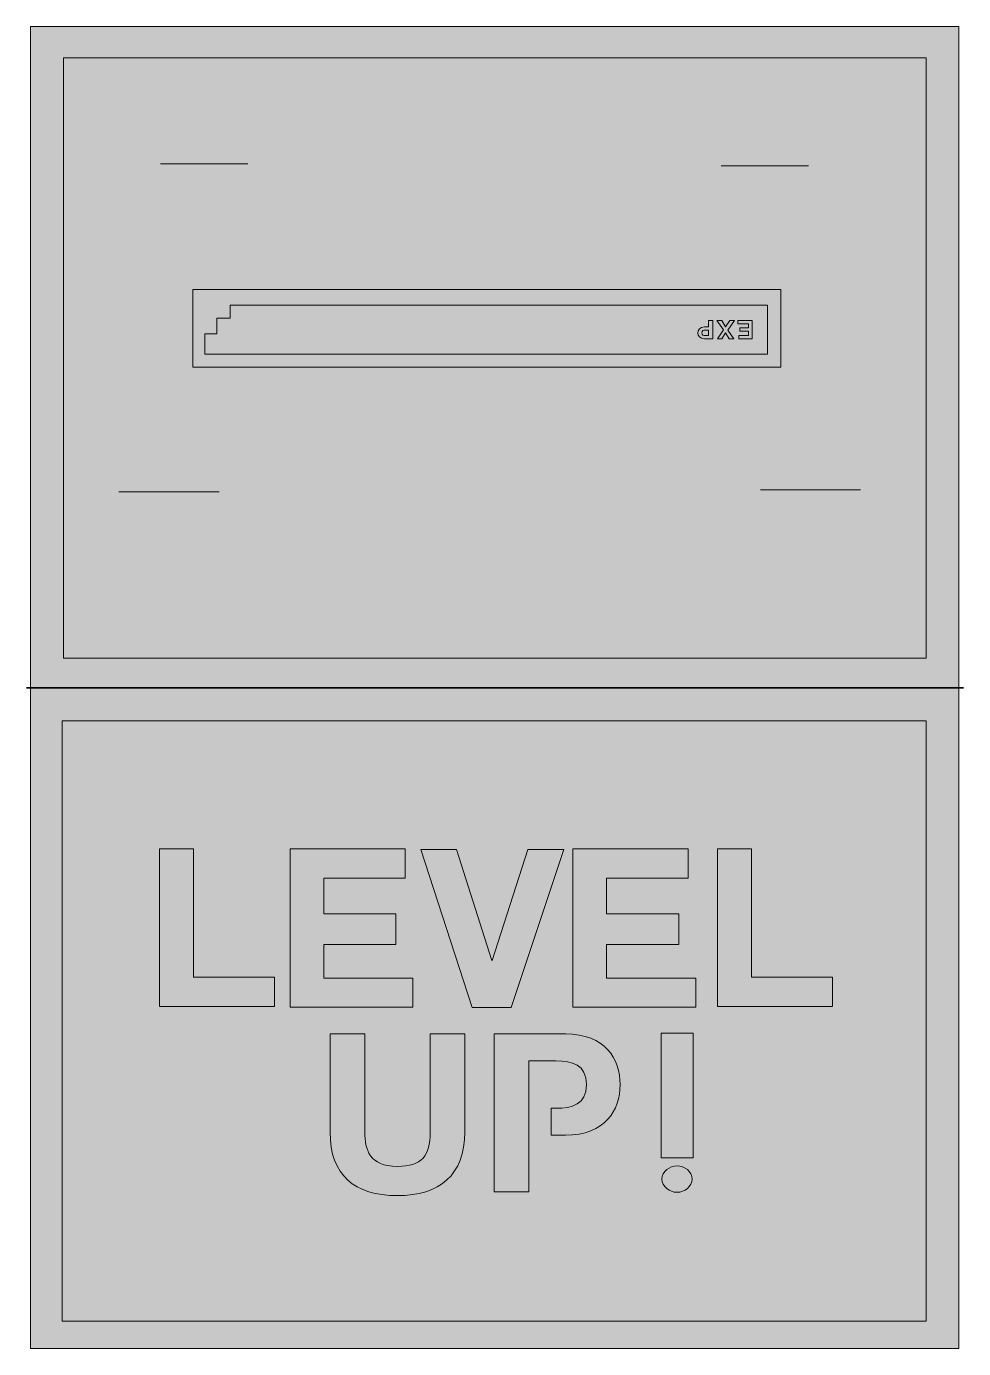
# Model space of a CAD drawing. Header units: inches. Extents: x -0.03 to 7.03, y -9.96 to 0.
import ezdxf

# ---------------------------------------------------------------- set-up
doc = ezdxf.new("R2010")
doc.units = ezdxf.units.IN
doc.header["$MEASUREMENT"] = 0
for name, color, linetype in [('Layer 3', 7, 'Continuous'), ('Layer 4', 7, 'Continuous'), ('Score Lines', 7, 'Continuous')]:
    doc.layers.add(name, color=color, linetype=linetype)

# ---------------------------------------------------------------- blocks, each defined once
blk = doc.blocks.new('block 3')
at = {"layer": 'Layer 3', "lineweight": 0}
for points in [[(1.5048, -2.4689), (1.3154, -2.4689), (1.3154, -2.3155), (1.4042, -2.3155), (1.4042, -2.1972), (1.5048, -2.1972), (1.5048, -2.0991), (5.5542, -2.0991), (5.5542, -2.4689), (1.5319, -2.4689), (1.5048, -2.4689)], [(5.1726, -2.2146), (5.221, -2.2872), (5.1765, -2.3536), (5.2099, -2.3536), (5.2381, -2.3092), (5.2654, -2.3536), (5.3008, -2.3536), (5.256, -2.2874), (5.3047, -2.2146), (5.2702, -2.2146), (5.2381, -2.2623), (5.2089, -2.2146), (5.1726, -2.2146)], [(5.3314, -2.2405), (5.4098, -2.2405), (5.4098, -2.2701), (5.3464, -2.2701), (5.3464, -2.2971), (5.4098, -2.2971), (5.4098, -2.3285), (5.3381, -2.3285), (5.3381, -2.3541), (5.4394, -2.3541), (5.4394, -2.2148), (5.3314, -2.2148), (5.3314, -2.2405)]]:
    blk.add_lwpolyline(points, dxfattribs=at)
blk.add_open_spline([(5.0299, -2.309), (5.0299, -2.3316), (5.0431, -2.3536), (5.0779, -2.3536), (5.0779, -2.3536), (5.1406, -2.3536), (5.1406, -2.3536), (5.1406, -2.3536), (5.1406, -2.2146), (5.1406, -2.2146), (5.1406, -2.2146), (5.11, -2.2146), (5.11, -2.2146), (5.11, -2.2146), (5.11, -2.2644), (5.11, -2.2644), (5.11, -2.2644), (5.0779, -2.2644), (5.0779, -2.2644), (5.0431, -2.2644), (5.0299, -2.2864), (5.0299, -2.309)], degree=3, knots=[0, 0, 0, 0, 1, 1, 1, 2, 2, 2, 3, 3, 3, 4, 4, 4, 5, 5, 5, 6, 6, 6, 7, 7, 7, 7], dxfattribs=at)
blk = doc.blocks.new('block 4')
at = {"layer": 'Layer 3', "lineweight": 0}
for points in [[(6.995, 0), (6.995, -9.9623), (0, -9.9623), (0, 0), (6.995, 0)], [(5.6534, -1.9818), (1.2252, -1.9818), (1.2252, -2.5681), (5.6534, -2.5681), (5.6534, -1.9818)]]:
    blk.add_lwpolyline(points, dxfattribs=at)
blk = doc.blocks.new('block 2')
at = {"layer": 'Layer 3', "true_color": 0x231f20}
h = blk.add_hatch(color=179, dxfattribs=at)
h.dxf.hatch_style = 2
edge = h.paths.add_edge_path()
edge.add_spline(control_points=[(5.0594, -2.309), (5.0594, -2.2913), (5.0723, -2.2882), (5.0863, -2.2882), (5.0863, -2.2882), (5.11, -2.2882), (5.11, -2.2882), (5.11, -2.2882), (5.11, -2.3298), (5.11, -2.3298), (5.11, -2.3298), (5.0863, -2.3298), (5.0863, -2.3298), (5.0723, -2.3298), (5.0594, -2.3267), (5.0594, -2.309)], knot_values=[0, 0, 0, 0, 1, 1, 1, 2, 2, 2, 3, 3, 3, 4, 4, 4, 5, 5, 5, 5], degree=3, periodic=1)
h.paths.add_polyline_path([(1.5048, -2.4689), (1.3154, -2.4689), (1.3154, -2.3155), (1.4042, -2.3155), (1.4042, -2.1972), (1.5048, -2.1972), (1.5048, -2.0991), (5.5542, -2.0991), (5.5542, -2.4689), (1.5319, -2.4689)])
h.paths.add_polyline_path([(5.3314, -2.2405), (5.4098, -2.2405), (5.4098, -2.2701), (5.3464, -2.2701), (5.3464, -2.2971), (5.4098, -2.2971), (5.4098, -2.3285), (5.3381, -2.3285), (5.3381, -2.3541), (5.4394, -2.3541), (5.4394, -2.2148), (5.3314, -2.2148)])
h.paths.add_polyline_path([(5.1726, -2.2146), (5.221, -2.2872), (5.1765, -2.3536), (5.2099, -2.3536), (5.2381, -2.3092), (5.2654, -2.3536), (5.3008, -2.3536), (5.256, -2.2874), (5.3047, -2.2146), (5.2702, -2.2146), (5.2381, -2.2623), (5.2089, -2.2146)])
edge = h.paths.add_edge_path()
edge.add_spline(control_points=[(5.0299, -2.309), (5.0299, -2.3316), (5.0431, -2.3536), (5.0779, -2.3536), (5.0779, -2.3536), (5.1406, -2.3536), (5.1406, -2.3536), (5.1406, -2.3536), (5.1406, -2.2146), (5.1406, -2.2146), (5.1406, -2.2146), (5.11, -2.2146), (5.11, -2.2146), (5.11, -2.2146), (5.11, -2.2644), (5.11, -2.2644), (5.11, -2.2644), (5.0779, -2.2644), (5.0779, -2.2644), (5.0431, -2.2644), (5.0299, -2.2864), (5.0299, -2.309)], knot_values=[0, 0, 0, 0, 1, 1, 1, 2, 2, 2, 3, 3, 3, 4, 4, 4, 5, 5, 5, 6, 6, 6, 7, 7, 7, 7], degree=3, periodic=1)
h.paths.add_polyline_path([(6.995, 0), (6.995, -9.9623), (0, -9.9623), (0, 0)])
h.paths.add_polyline_path([(5.6534, -1.9818), (1.2252, -1.9818), (1.2252, -2.5681), (5.6534, -2.5681)])
at = {"layer": 'Layer 3', "lineweight": 0}
blk.add_open_spline([(5.0594, -2.309), (5.0594, -2.2913), (5.0723, -2.2882), (5.0863, -2.2882), (5.0863, -2.2882), (5.11, -2.2882), (5.11, -2.2882), (5.11, -2.2882), (5.11, -2.3298), (5.11, -2.3298), (5.11, -2.3298), (5.0863, -2.3298), (5.0863, -2.3298), (5.0723, -2.3298), (5.0594, -2.3267), (5.0594, -2.309)], degree=3, knots=[0, 0, 0, 0, 1, 1, 1, 2, 2, 2, 3, 3, 3, 4, 4, 4, 5, 5, 5, 5], dxfattribs=at)
at = {"layer": 'Layer 3'}
for name in ['block 4', 'block 3']:
    blk.add_blockref(name, (0, 0), dxfattribs=at)

msp = doc.modelspace()

# ---------------------------------------------------------------- hatches: boundary and pattern name
at = {"layer": 'Layer 4', "true_color": 0xed1c24}
h = msp.add_hatch(color=240, dxfattribs=at)
h.dxf.hatch_style = 2
h.paths.add_polyline_path([(6.7482, -4.7603), (0.2489, -4.7603), (0.2489, -0.2375), (6.7482, -0.2375)])
h = msp.add_hatch(color=240, dxfattribs=at)
h.dxf.hatch_style = 2
h.paths.add_polyline_path([(0.24, -5.2322), (0.24, -9.755), (6.7482, -9.755), (6.7482, -5.2322)])
h.paths.add_polyline_path([(1.8399, -7.3843), (0.9733, -7.3843), (0.9733, -6.1977), (1.2299, -6.1977), (1.2299, -7.1643), (1.8399, -7.1643)])
h.paths.add_polyline_path([(1.9566, -6.1977), (2.8249, -6.1977), (2.8249, -6.4177), (2.2099, -6.4177), (2.2099, -6.686), (2.7532, -6.686), (2.7532, -6.9176), (2.2099, -6.9176), (2.2099, -7.171), (2.8816, -7.171), (2.8816, -7.391), (1.9566, -7.391)])
edge = h.paths.add_edge_path()
edge.add_spline(control_points=[(3.2733, -8.3315), (3.2733, -8.6532), (3.0834, -8.8098), (2.765, -8.8098), (2.4434, -8.8098), (2.2584, -8.6565), (2.2584, -8.3315), (2.2584, -8.3315), (2.2584, -7.5916), (2.2584, -7.5916), (2.2584, -7.5916), (2.52, -7.5916), (2.52, -7.5916), (2.52, -7.5916), (2.52, -8.3315), (2.52, -8.3315), (2.52, -8.4615), (2.5534, -8.5898), (2.765, -8.5898), (2.9517, -8.5898), (3.0117, -8.5098), (3.0117, -8.3315), (3.0117, -8.3315), (3.0117, -7.5916), (3.0117, -7.5916), (3.0117, -7.5916), (3.2733, -7.5916), (3.2733, -7.5916), (3.2733, -7.5916), (3.2733, -8.3315), (3.2733, -8.3315)], knot_values=[0, 0, 0, 0, 1, 1, 1, 2, 2, 2, 3, 3, 3, 4, 4, 4, 5, 5, 5, 6, 6, 6, 7, 7, 7, 8, 8, 8, 9, 9, 9, 10, 10, 10, 10], degree=3, periodic=1)
h.paths.add_polyline_path([(3.3282, -7.3926), (2.9416, -6.2027), (3.2116, -6.2027), (3.4766, -7.0393), (3.4799, -7.0393), (3.7482, -6.2027), (4.0182, -6.2027), (3.6232, -7.3926)])
edge = h.paths.add_edge_path()
edge.add_spline(control_points=[(4.0317, -8.3549), (4.0317, -8.3549), (3.9238, -8.3549), (3.9238, -8.3549), (3.9238, -8.3549), (3.9238, -8.1515), (3.9238, -8.1515), (3.9238, -8.1515), (3.96, -8.1515), (3.96, -8.1515), (4.08, -8.1515), (4.19, -8.1249), (4.19, -7.9732), (4.19, -7.8215), (4.08, -7.7949), (3.96, -7.7949), (3.96, -7.7949), (3.7567, -7.7949), (3.7567, -7.7949), (3.7567, -7.7949), (3.7567, -8.7815), (3.7567, -8.7815), (3.7567, -8.7815), (3.4951, -8.7815), (3.4951, -8.7815), (3.4951, -8.7815), (3.4951, -7.5916), (3.4951, -7.5916), (3.4951, -7.5916), (4.0317, -7.5916), (4.0317, -7.5916), (4.33, -7.5916), (4.4434, -7.7799), (4.4434, -7.9732), (4.4434, -8.1665), (4.33, -8.3549), (4.0317, -8.3549)], knot_values=[0, 0, 0, 0, 1, 1, 1, 2, 2, 2, 3, 3, 3, 4, 4, 4, 5, 5, 5, 6, 6, 6, 7, 7, 7, 8, 8, 8, 9, 9, 9, 10, 10, 10, 11, 11, 11, 12, 12, 12, 12], degree=3, periodic=1)
edge = h.paths.add_edge_path()
edge.add_spline(control_points=[(4.8724, -8.7847), (4.8173, -8.7847), (4.7587, -8.74), (4.7587, -8.6849), (4.7587, -8.6297), (4.8173, -8.585), (4.8724, -8.585), (4.9276, -8.585), (4.9861, -8.6297), (4.9861, -8.6849), (4.9861, -8.74), (4.9276, -8.7847), (4.8724, -8.7847)], knot_values=[0, 0, 0, 0, 1, 1, 1, 2, 2, 2, 3, 3, 3, 4, 4, 4, 4], degree=3, periodic=1)
h.paths.add_polyline_path([(4.7517, -8.5263), (4.7517, -7.5868), (4.9948, -7.5868), (4.9948, -8.5263)])
h.paths.add_polyline_path([(5.0132, -7.391), (4.0882, -7.391), (4.0882, -6.1977), (4.9565, -6.1977), (4.9565, -6.4177), (4.3416, -6.4177), (4.3416, -6.686), (4.8849, -6.686), (4.8849, -6.9176), (4.3416, -6.9176), (4.3416, -7.171), (5.0132, -7.171)])
h.paths.add_polyline_path([(6.0432, -7.3843), (5.1766, -7.3843), (5.1766, -6.1977), (5.4332, -6.1977), (5.4332, -7.1643), (6.0432, -7.1643)])

# ---------------------------------------------------------------- linework, layer by layer
at = {"layer": 'Layer 4', "lineweight": 0}
for points in [[(6.7482, -4.7603), (0.2489, -4.7603), (0.2489, -0.2375), (6.7482, -0.2375), (6.7482, -4.7603)], [(0.9799, -1.0361), (1.6384, -1.0361)], [(5.204, -1.0501), (5.8625, -1.0501)], [(0.667, -3.5071), (1.4215, -3.5071)], [(5.5004, -3.4915), (6.2549, -3.4915)], [(0.24, -5.2322), (0.24, -9.755), (6.7482, -9.755), (6.7482, -5.2322), (0.24, -5.2322)], [(1.8399, -7.3843), (0.9733, -7.3843), (0.9733, -6.1977), (1.2299, -6.1977), (1.2299, -7.1643), (1.8399, -7.1643), (1.8399, -7.3843)], [(1.9566, -6.1977), (2.8249, -6.1977), (2.8249, -6.4177), (2.2099, -6.4177), (2.2099, -6.686), (2.7532, -6.686), (2.7532, -6.9176), (2.2099, -6.9176), (2.2099, -7.171), (2.8816, -7.171), (2.8816, -7.391), (1.9566, -7.391), (1.9566, -6.1977)], [(3.3282, -7.3926), (2.9416, -6.2027), (3.2116, -6.2027), (3.4766, -7.0393), (3.4799, -7.0393), (3.7482, -6.2027), (4.0182, -6.2027), (3.6232, -7.3926), (3.3282, -7.3926)], [(5.0132, -7.391), (4.0882, -7.391), (4.0882, -6.1977), (4.9565, -6.1977), (4.9565, -6.4177), (4.3416, -6.4177), (4.3416, -6.686), (4.8849, -6.686), (4.8849, -6.9176), (4.3416, -6.9176), (4.3416, -7.171), (5.0132, -7.171), (5.0132, -7.391)], [(6.0432, -7.3843), (5.1766, -7.3843), (5.1766, -6.1977), (5.4332, -6.1977), (5.4332, -7.1643), (6.0432, -7.1643), (6.0432, -7.3843)], [(4.7517, -8.5263), (4.7517, -7.5868), (4.9948, -7.5868), (4.9948, -8.5263), (4.7517, -8.5263)]]:
    msp.add_lwpolyline(points, dxfattribs=at)
for points, knots in [([(3.2733, -8.3315), (3.2733, -8.6532), (3.0834, -8.8098), (2.765, -8.8098), (2.4434, -8.8098), (2.2584, -8.6565), (2.2584, -8.3315), (2.2584, -8.3315), (2.2584, -7.5916), (2.2584, -7.5916), (2.2584, -7.5916), (2.52, -7.5916), (2.52, -7.5916), (2.52, -7.5916), (2.52, -8.3315), (2.52, -8.3315), (2.52, -8.4615), (2.5534, -8.5898), (2.765, -8.5898), (2.9517, -8.5898), (3.0117, -8.5098), (3.0117, -8.3315), (3.0117, -8.3315), (3.0117, -7.5916), (3.0117, -7.5916), (3.0117, -7.5916), (3.2733, -7.5916), (3.2733, -7.5916), (3.2733, -7.5916), (3.2733, -8.3315), (3.2733, -8.3315)], [0, 0, 0, 0, 1, 1, 1, 2, 2, 2, 3, 3, 3, 4, 4, 4, 5, 5, 5, 6, 6, 6, 7, 7, 7, 8, 8, 8, 9, 9, 9, 10, 10, 10, 10]), ([(4.0317, -8.3549), (4.0317, -8.3549), (3.9238, -8.3549), (3.9238, -8.3549), (3.9238, -8.3549), (3.9238, -8.1515), (3.9238, -8.1515), (3.9238, -8.1515), (3.96, -8.1515), (3.96, -8.1515), (4.08, -8.1515), (4.19, -8.1249), (4.19, -7.9732), (4.19, -7.8215), (4.08, -7.7949), (3.96, -7.7949), (3.96, -7.7949), (3.7567, -7.7949), (3.7567, -7.7949), (3.7567, -7.7949), (3.7567, -8.7815), (3.7567, -8.7815), (3.7567, -8.7815), (3.4951, -8.7815), (3.4951, -8.7815), (3.4951, -8.7815), (3.4951, -7.5916), (3.4951, -7.5916), (3.4951, -7.5916), (4.0317, -7.5916), (4.0317, -7.5916), (4.33, -7.5916), (4.4434, -7.7799), (4.4434, -7.9732), (4.4434, -8.1665), (4.33, -8.3549), (4.0317, -8.3549)], [0, 0, 0, 0, 1, 1, 1, 2, 2, 2, 3, 3, 3, 4, 4, 4, 5, 5, 5, 6, 6, 6, 7, 7, 7, 8, 8, 8, 9, 9, 9, 10, 10, 10, 11, 11, 11, 12, 12, 12, 12]), ([(4.8724, -8.7847), (4.8173, -8.7847), (4.7587, -8.74), (4.7587, -8.6849), (4.7587, -8.6297), (4.8173, -8.585), (4.8724, -8.585), (4.9276, -8.585), (4.9861, -8.6297), (4.9861, -8.6849), (4.9861, -8.74), (4.9276, -8.7847), (4.8724, -8.7847)], [0, 0, 0, 0, 1, 1, 1, 2, 2, 2, 3, 3, 3, 4, 4, 4, 4])]:
    msp.add_open_spline(points, degree=3, knots=knots, dxfattribs=at)
at = {"layer": 'Score Lines', "color": 179, "lineweight": 35, "true_color": 0x231f20}
msp.add_lwpolyline([(-0.0294, -4.983), (7.0307, -4.983)], dxfattribs=at)

# ---------------------------------------------------------------- block references
at = {"layer": 'Layer 3'}
msp.add_blockref('block 2', (0, 0), dxfattribs=at)

doc.saveas('drawing.dxf')
